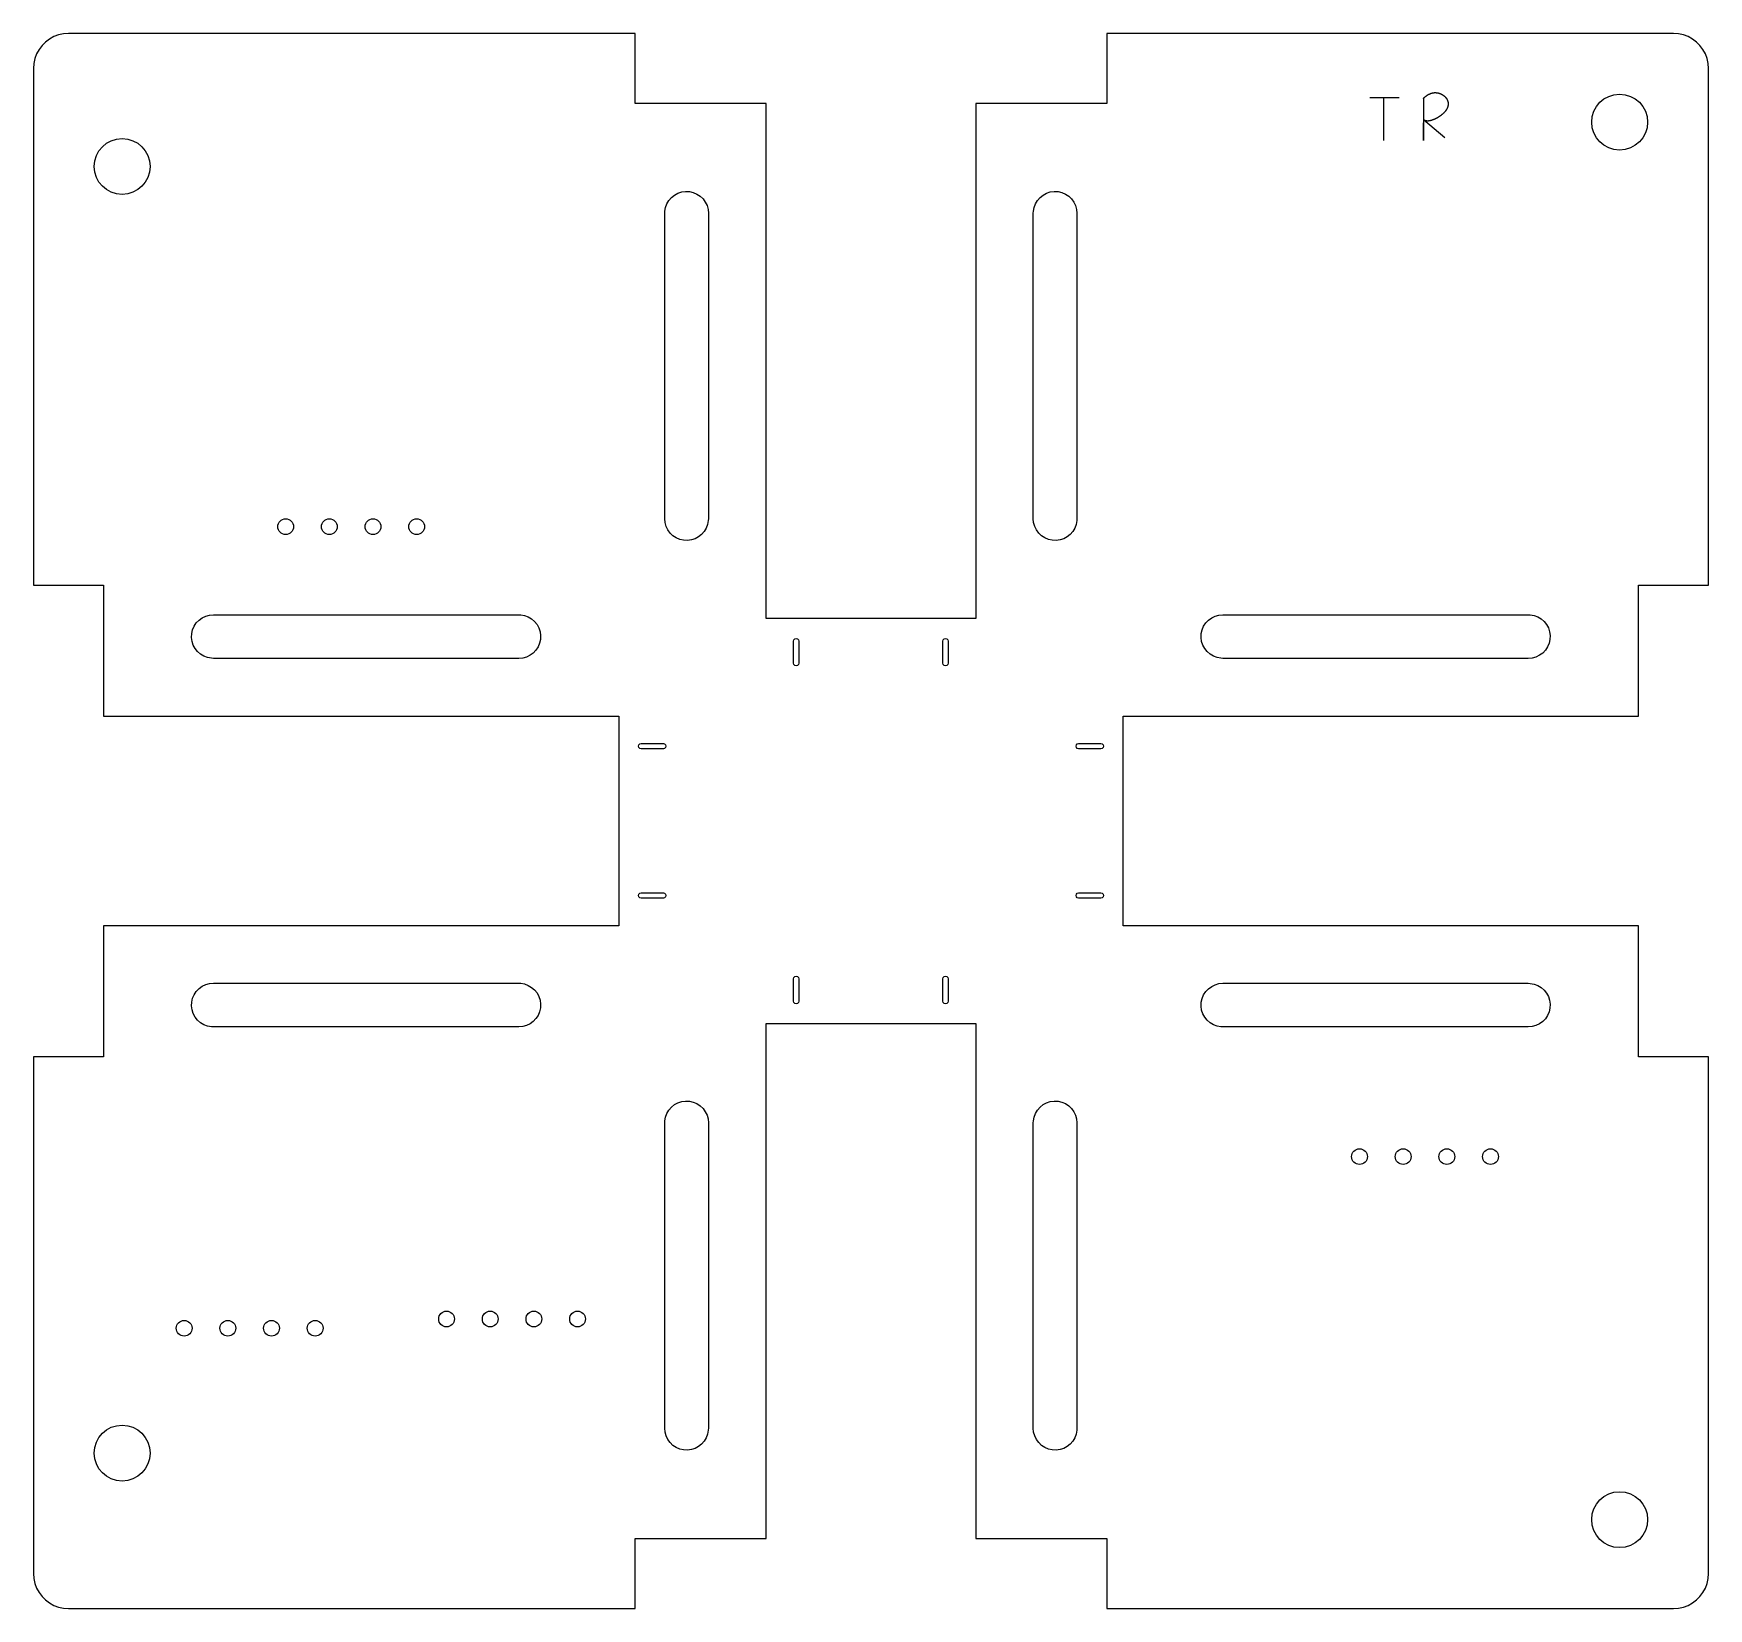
# Model space of a CAD drawing. Header units: millimetres. Extents: x 101 to 196.9, y -141.1 to -50.9.
import ezdxf

# ---------------------------------------------------------------- set-up
doc = ezdxf.new("R2010")
doc.units = ezdxf.units.MM
doc.layers.get('0').update_dxf_attribs({"linetype": 'CONTINUOUS'})

msp = doc.modelspace()

# ---------------------------------------------------------------- linework, layer by layer
for p, q in [((178.326, -54.56), (177.518, -54.56)), ((178.326, -57), (178.326, -54.56)), ((179.196, -54.56), (178.326, -54.56)), ((180.59, -54.598), (180.59, -57)), ((180.59, -55.799), (181.814, -56.841)), ((180.59, -57), (180.59, -56))]:
    msp.add_line(p, q)
for points in [[(136.395, -54.88), (135.465, -54.883), (135.465, -50.88), (103.02, -50.88), (102.735, -50.9), (102.457, -50.961), (102.189, -51.061), (101.939, -51.197), (101.71, -51.368), (101.508, -51.57), (101.337, -51.799), (101.201, -52.049), (101.101, -52.317), (101.04, -52.595), (101.02, -52.88), (101.02, -82.465), (105.02, -82.465), (105.02, -89.965), (134.52, -89.965), (134.52, -101.965), (105.02, -101.965), (105.02, -108.535), (105.023, -109.465), (101.02, -109.465), (101.02, -139.05), (101.04, -139.335), (101.101, -139.613), (101.201, -139.881), (101.337, -140.131), (101.508, -140.36), (101.71, -140.561), (101.939, -140.733), (102.189, -140.869), (102.457, -140.969), (102.735, -141.03), (103.02, -141.05), (135.465, -141.05), (135.465, -137.05), (142.965, -137.05), (142.965, -107.55), (154.965, -107.55), (154.965, -137.05), (161.535, -137.05), (162.465, -137.047), (162.465, -141.05), (194.91, -141.05), (195.195, -141.03), (195.473, -140.969), (195.741, -140.869), (195.991, -140.733), (196.22, -140.561), (196.421, -140.36), (196.593, -140.131), (196.729, -139.881), (196.829, -139.613), (196.89, -139.335), (196.91, -139.05), (196.91, -109.465), (192.91, -109.465), (192.91, -101.965), (163.41, -101.965), (163.41, -89.965), (192.91, -89.965), (192.91, -83.395), (192.907, -82.465), (196.91, -82.465), (196.91, -52.88), (196.89, -52.595), (196.829, -52.317), (196.729, -52.049), (196.593, -51.799), (196.421, -51.57), (196.22, -51.368), (195.991, -51.197), (195.741, -51.061), (195.473, -50.961), (195.195, -50.9), (194.91, -50.88), (162.465, -50.88), (162.465, -54.88), (154.965, -54.88), (154.965, -84.379), (142.965, -84.379), (142.965, -54.88)], [(137.162, -61.061), (137.202, -60.84), (137.281, -60.63), (137.396, -60.438), (137.543, -60.269), (137.718, -60.13), (137.916, -60.023), (138.129, -59.954), (138.351, -59.924), (138.575, -59.934), (138.793, -59.984), (138.999, -60.072), (139.186, -60.196), (139.348, -60.35), (139.48, -60.532), (139.577, -60.734), (139.637, -60.95), (139.657, -61.173), (139.657, -78.658), (139.652, -78.77), (139.612, -78.99), (139.533, -79.2), (139.418, -79.393), (139.271, -79.561), (139.096, -79.701), (138.898, -79.807), (138.685, -79.876), (138.463, -79.907), (138.239, -79.896), (138.021, -79.847), (137.815, -79.759), (137.628, -79.635), (137.466, -79.48), (137.334, -79.299), (137.237, -79.097), (137.177, -78.881), (137.157, -78.658), (137.157, -61.173)], [(158.262, -61.061), (158.302, -60.84), (158.38, -60.63), (158.495, -60.438), (158.643, -60.269), (158.818, -60.13), (159.015, -60.023), (159.229, -59.954), (159.451, -59.924), (159.674, -59.934), (159.893, -59.984), (160.099, -60.072), (160.286, -60.196), (160.448, -60.35), (160.58, -60.532), (160.677, -60.734), (160.737, -60.95), (160.757, -61.173), (160.757, -78.658), (160.752, -78.77), (160.712, -78.99), (160.633, -79.2), (160.518, -79.393), (160.37, -79.561), (160.195, -79.701), (159.998, -79.807), (159.785, -79.876), (159.563, -79.907), (159.339, -79.896), (159.12, -79.847), (158.914, -79.759), (158.727, -79.635), (158.565, -79.48), (158.434, -79.299), (158.336, -79.097), (158.277, -78.881), (158.257, -78.658), (158.257, -61.173)], [(128.915, -84.161), (129.135, -84.201), (129.345, -84.28), (129.537, -84.395), (129.706, -84.542), (129.846, -84.717), (129.952, -84.915), (130.021, -85.128), (130.051, -85.35), (130.041, -85.574), (129.991, -85.792), (129.903, -85.998), (129.78, -86.185), (129.625, -86.347), (129.444, -86.479), (129.242, -86.576), (129.026, -86.636), (128.803, -86.656), (111.317, -86.656), (111.205, -86.651), (110.985, -86.611), (110.775, -86.532), (110.583, -86.417), (110.414, -86.27), (110.274, -86.095), (110.168, -85.897), (110.099, -85.684), (110.069, -85.462), (110.079, -85.238), (110.129, -85.02), (110.217, -84.814), (110.34, -84.627), (110.495, -84.465), (110.676, -84.333), (110.878, -84.236), (111.094, -84.176), (111.317, -84.156), (128.803, -84.156)], [(186.707, -84.161), (186.927, -84.201), (187.137, -84.28), (187.33, -84.395), (187.498, -84.542), (187.638, -84.717), (187.744, -84.915), (187.813, -85.128), (187.844, -85.35), (187.834, -85.574), (187.784, -85.792), (187.696, -85.998), (187.572, -86.185), (187.417, -86.347), (187.236, -86.479), (187.034, -86.576), (186.818, -86.636), (186.595, -86.656), (169.11, -86.656), (168.998, -86.651), (168.777, -86.611), (168.567, -86.532), (168.375, -86.417), (168.206, -86.27), (168.067, -86.095), (167.96, -85.897), (167.891, -85.684), (167.861, -85.462), (167.871, -85.238), (167.921, -85.02), (168.009, -84.814), (168.133, -84.627), (168.287, -84.465), (168.469, -84.333), (168.671, -84.236), (168.887, -84.176), (169.11, -84.156), (186.595, -84.156)], [(144.812, -87.013), (144.757, -87.068), (144.682, -87.088), (144.607, -87.068), (144.552, -87.013), (144.532, -86.938), (144.532, -85.66), (144.552, -85.585), (144.607, -85.53), (144.682, -85.51), (144.757, -85.53), (144.812, -85.585), (144.832, -85.66), (144.832, -86.938)], [(153.362, -87.013), (153.307, -87.068), (153.232, -87.088), (153.157, -87.068), (153.102, -87.013), (153.082, -86.938), (153.082, -85.66), (153.102, -85.585), (153.157, -85.53), (153.232, -85.51), (153.307, -85.53), (153.362, -85.585), (153.382, -85.66), (153.382, -86.938)], [(137.152, -91.552), (137.207, -91.607), (137.227, -91.682), (137.207, -91.757), (137.152, -91.812), (137.077, -91.832), (135.8, -91.832), (135.725, -91.812), (135.67, -91.757), (135.65, -91.682), (135.67, -91.607), (135.725, -91.552), (135.8, -91.532), (137.077, -91.532)], [(162.205, -91.552), (162.26, -91.607), (162.28, -91.682), (162.26, -91.757), (162.205, -91.812), (162.13, -91.832), (160.852, -91.832), (160.777, -91.812), (160.722, -91.757), (160.702, -91.682), (160.722, -91.607), (160.777, -91.552), (160.852, -91.532), (162.13, -91.532)], [(137.152, -100.102), (137.207, -100.157), (137.227, -100.232), (137.207, -100.307), (137.152, -100.362), (137.077, -100.382), (135.8, -100.382), (135.725, -100.362), (135.67, -100.307), (135.65, -100.232), (135.67, -100.157), (135.725, -100.102), (135.8, -100.082), (137.077, -100.082)], [(162.205, -100.102), (162.26, -100.157), (162.28, -100.232), (162.26, -100.307), (162.205, -100.362), (162.13, -100.382), (160.852, -100.382), (160.777, -100.362), (160.722, -100.307), (160.702, -100.232), (160.722, -100.157), (160.777, -100.102), (160.852, -100.082), (162.13, -100.082)], [(128.915, -105.255), (129.135, -105.295), (129.345, -105.374), (129.537, -105.489), (129.706, -105.636), (129.846, -105.811), (129.952, -106.009), (130.021, -106.222), (130.051, -106.444), (130.041, -106.668), (129.991, -106.886), (129.903, -107.092), (129.78, -107.279), (129.625, -107.441), (129.444, -107.573), (129.242, -107.67), (129.026, -107.73), (128.803, -107.75), (111.317, -107.75), (111.205, -107.745), (110.985, -107.705), (110.775, -107.626), (110.583, -107.511), (110.414, -107.364), (110.274, -107.189), (110.168, -106.991), (110.099, -106.778), (110.069, -106.556), (110.079, -106.332), (110.129, -106.114), (110.217, -105.908), (110.34, -105.721), (110.495, -105.559), (110.676, -105.427), (110.878, -105.33), (111.094, -105.27), (111.317, -105.25), (128.803, -105.25)], [(144.552, -104.922), (144.607, -104.867), (144.682, -104.847), (144.757, -104.867), (144.812, -104.922), (144.832, -104.997), (144.832, -106.275), (144.812, -106.35), (144.757, -106.405), (144.682, -106.425), (144.607, -106.405), (144.552, -106.35), (144.532, -106.275), (144.532, -104.997)], [(153.102, -104.922), (153.157, -104.867), (153.232, -104.847), (153.307, -104.867), (153.362, -104.922), (153.382, -104.997), (153.382, -106.275), (153.362, -106.35), (153.307, -106.405), (153.232, -106.425), (153.157, -106.405), (153.102, -106.35), (153.082, -106.275), (153.082, -104.997)], [(186.707, -105.262), (186.927, -105.302), (187.137, -105.381), (187.33, -105.496), (187.498, -105.644), (187.638, -105.819), (187.744, -106.016), (187.813, -106.229), (187.844, -106.451), (187.834, -106.675), (187.784, -106.894), (187.696, -107.1), (187.572, -107.287), (187.417, -107.449), (187.236, -107.58), (187.034, -107.678), (186.818, -107.737), (186.595, -107.757), (169.11, -107.757), (168.998, -107.752), (168.777, -107.712), (168.567, -107.634), (168.375, -107.519), (168.206, -107.371), (168.067, -107.196), (167.96, -106.999), (167.891, -106.786), (167.861, -106.563), (167.871, -106.34), (167.921, -106.121), (168.009, -105.915), (168.133, -105.728), (168.287, -105.566), (168.469, -105.434), (168.671, -105.337), (168.887, -105.277), (169.11, -105.257), (186.595, -105.257)], [(137.162, -113.135), (137.202, -112.915), (137.281, -112.705), (137.396, -112.513), (137.543, -112.344), (137.718, -112.204), (137.916, -112.098), (138.129, -112.029), (138.351, -111.999), (138.575, -112.009), (138.793, -112.059), (138.999, -112.147), (139.186, -112.27), (139.348, -112.425), (139.48, -112.606), (139.577, -112.808), (139.637, -113.024), (139.657, -113.248), (139.657, -130.732), (139.652, -130.845), (139.612, -131.065), (139.533, -131.275), (139.418, -131.467), (139.271, -131.636), (139.096, -131.776), (138.898, -131.882), (138.685, -131.951), (138.463, -131.981), (138.239, -131.971), (138.021, -131.921), (137.815, -131.833), (137.628, -131.71), (137.466, -131.555), (137.334, -131.374), (137.237, -131.172), (137.177, -130.956), (137.157, -130.732), (137.157, -113.248)], [(160.752, -130.845), (160.712, -131.065), (160.633, -131.275), (160.518, -131.467), (160.37, -131.636), (160.195, -131.776), (159.998, -131.882), (159.785, -131.951), (159.563, -131.981), (159.339, -131.971), (159.12, -131.921), (158.914, -131.833), (158.727, -131.71), (158.565, -131.555), (158.434, -131.374), (158.336, -131.172), (158.277, -130.956), (158.257, -130.732), (158.257, -113.248), (158.262, -113.135), (158.302, -112.915), (158.38, -112.705), (158.495, -112.513), (158.643, -112.344), (158.818, -112.204), (159.015, -112.098), (159.229, -112.029), (159.451, -111.999), (159.674, -112.009), (159.893, -112.059), (160.099, -112.147), (160.286, -112.27), (160.448, -112.425), (160.58, -112.606), (160.677, -112.808), (160.737, -113.024), (160.757, -113.248), (160.757, -130.732)]]:
    msp.add_lwpolyline(points, close=True)
for centre, radius in [((191.822, -55.952), 1.6), ((106.092, -58.492), 1.6), ((115.455, -79.115), 0.45), ((117.955, -79.115), 0.45), ((120.455, -79.115), 0.45), ((122.955, -79.115), 0.45), ((176.93, -115.18), 0.45), ((179.43, -115.18), 0.45), ((181.93, -115.18), 0.45), ((184.43, -115.18), 0.45), ((109.645, -125.005), 0.45), ((112.145, -125.005), 0.45), ((114.645, -125.005), 0.45), ((117.145, -125.005), 0.45), ((124.665, -124.475), 0.45), ((127.165, -124.475), 0.45), ((129.665, -124.475), 0.45), ((132.165, -124.475), 0.45), ((106.092, -132.152), 1.6), ((191.822, -135.962), 1.6)]:
    msp.add_circle(centre, radius)
msp.add_open_spline([(180.59, -54.598), (180.625, -54.562), (180.694, -54.496), (180.799, -54.411), (180.943, -54.325), (181.128, -54.267), (181.316, -54.256), (181.501, -54.291), (181.676, -54.37), (181.83, -54.487), (181.946, -54.634), (182.012, -54.803), (182.018, -54.984), (181.96, -55.168), (181.844, -55.345), (181.683, -55.508), (181.494, -55.649), (181.296, -55.763), (181.104, -55.844), (180.933, -55.89), (180.787, -55.899), (180.694, -55.877), (180.637, -55.844), (180.605, -55.815), (180.59, -55.799)], degree=5)

doc.saveas('drawing.dxf')
